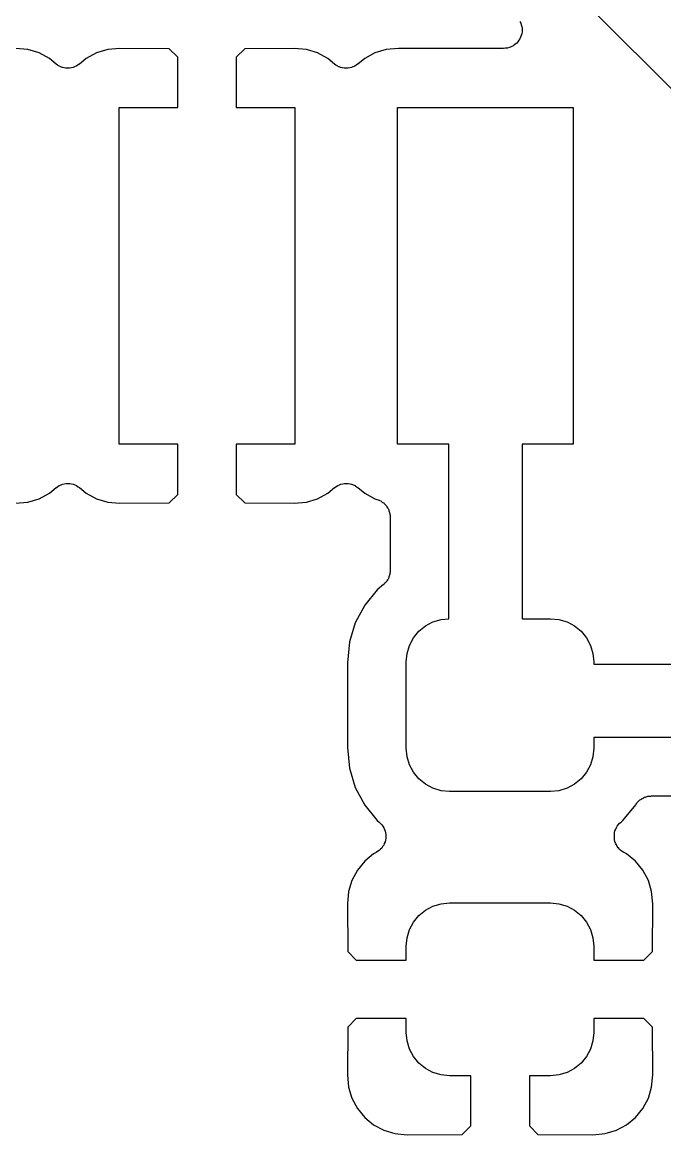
# Model space of a CAD drawing. Extents: x 113.2 to 188.8, y -123.8 to -78.2.
# Drawn here: x 171.969 to 174.162, y -95.281 to -91.484 of the extents above; entities that cross this region are included whole.
import ezdxf

# ---------------------------------------------------------------- set-up
doc = ezdxf.new("R2010")
doc.units = 0
doc.layers.add('BLACK', color=7, linetype='CONTINUOUS')

msp = doc.modelspace()

# ---------------------------------------------------------------- linework, layer by layer
at = {"layer": 'BLACK', "linetype": 'CONTINUOUS'}
for p, q in [((175.545, -93.0718), (173.598, -91.125)), ((173.668, -91.4817), (173.671, -91.4873)), ((173.671, -91.4873), (173.671, -91.4874)), ((173.671, -91.4874), (173.671, -91.4875)), ((173.671, -91.4875), (173.672, -91.4931)), ((173.672, -91.4931), (173.674, -91.4991)), ((173.674, -91.4991), (173.674, -91.4992)), ((173.674, -91.4992), (173.674, -91.4993)), ((173.674, -91.4993), (173.675, -91.5052)), ((173.667, -91.5407), (173.664, -91.546)), ((173.67, -91.5354), (173.667, -91.5407)), ((173.672, -91.5296), (173.67, -91.5352)), ((173.67, -91.5352), (173.67, -91.5353)), ((173.67, -91.5353), (173.67, -91.5354)), ((173.674, -91.5237), (173.672, -91.5296)), ((173.675, -91.5177), (173.674, -91.5235)), ((173.674, -91.5235), (173.674, -91.5236)), ((173.674, -91.5236), (173.674, -91.5237)), ((173.675, -91.5052), (173.675, -91.5113)), ((173.675, -91.5113), (173.675, -91.5114)), ((173.675, -91.5114), (173.675, -91.5115)), ((173.675, -91.5115), (173.675, -91.5177)), ((171.989, -91.5779), (171.947, -91.5737)), ((172.027, -91.5893), (171.989, -91.5779)), ((172.261, -91.5779), (172.223, -91.5893)), ((172.303, -91.5737), (172.261, -91.5779)), ((172.471, -91.5748), (172.303, -91.5737)), ((172.5, -91.6039), (172.471, -91.5748)), ((172.729, -91.5748), (172.7, -91.6039)), ((172.897, -91.5737), (172.729, -91.5748)), ((172.939, -91.5779), (172.897, -91.5737)), ((172.977, -91.5893), (172.939, -91.5779)), ((173.211, -91.5779), (173.173, -91.5893)), ((173.253, -91.5737), (173.211, -91.5779)), ((173.612, -91.5737), (173.253, -91.5737)), ((173.618, -91.5731), (173.612, -91.5737)), ((173.624, -91.5726), (173.618, -91.5731)), ((173.625, -91.5725), (173.624, -91.5725)), ((173.624, -91.5725), (173.624, -91.5726)), ((173.631, -91.5707), (173.625, -91.5725)), ((173.636, -91.5691), (173.631, -91.5707)), ((173.642, -91.566), (173.636, -91.569)), ((173.636, -91.569), (173.636, -91.569)), ((173.636, -91.569), (173.636, -91.5691)), ((173.647, -91.5633), (173.642, -91.566)), ((173.652, -91.5593), (173.647, -91.5632)), ((173.647, -91.5632), (173.647, -91.5633)), ((173.647, -91.5633), (173.647, -91.5633)), ((173.657, -91.5556), (173.652, -91.5593)), ((173.661, -91.5508), (173.657, -91.5555)), ((173.657, -91.5555), (173.657, -91.5555)), ((173.657, -91.5555), (173.657, -91.5556)), ((173.664, -91.5462), (173.661, -91.5508)), ((173.664, -91.546), (173.664, -91.5461)), ((173.664, -91.5461), (173.664, -91.5462)), ((172.062, -91.6079), (172.027, -91.5893)), ((172.085, -91.6272), (172.062, -91.6079)), ((172.188, -91.6079), (172.165, -91.6272)), ((172.223, -91.5893), (172.188, -91.6079)), ((172.5, -91.775), (172.5, -91.6039)), ((172.7, -91.6039), (172.7, -91.775)), ((173.012, -91.6079), (172.977, -91.5893)), ((173.035, -91.6272), (173.012, -91.6079)), ((173.138, -91.6079), (173.115, -91.6272)), ((173.173, -91.5893), (173.138, -91.6079)), ((172.09, -91.6305), (172.085, -91.6272)), ((172.095, -91.6338), (172.09, -91.6305)), ((172.095, -91.634), (172.095, -91.6338)), ((172.095, -91.6338), (172.095, -91.6338)), ((172.101, -91.6363), (172.095, -91.634)), ((172.106, -91.6386), (172.101, -91.6363)), ((172.107, -91.6387), (172.106, -91.6386)), ((172.106, -91.6386), (172.106, -91.6386)), ((172.112, -91.6399), (172.107, -91.6387)), ((172.118, -91.6411), (172.112, -91.6399)), ((172.119, -91.6411), (172.118, -91.6411)), ((172.118, -91.6411), (172.118, -91.6411)), ((172.125, -91.6411), (172.119, -91.6411)), ((172.13, -91.6412), (172.125, -91.6411)), ((172.131, -91.6412), (172.13, -91.6412)), ((172.137, -91.64), (172.131, -91.6412)), ((172.131, -91.6412), (172.131, -91.6412)), ((172.143, -91.6389), (172.137, -91.64)), ((172.148, -91.6366), (172.143, -91.6388)), ((172.143, -91.6388), (172.143, -91.6389)), ((172.143, -91.6389), (172.143, -91.6389)), ((172.154, -91.6344), (172.148, -91.6366)), ((172.159, -91.631), (172.154, -91.6342)), ((172.154, -91.6342), (172.154, -91.6343)), ((172.154, -91.6343), (172.154, -91.6344)), ((172.164, -91.6277), (172.159, -91.631)), ((172.165, -91.6274), (172.164, -91.6277)), ((172.165, -91.6272), (172.165, -91.6274)), ((172.165, -91.6274), (172.165, -91.6274)), ((172.165, -91.6274), (172.165, -91.6274)), ((173.04, -91.6305), (173.035, -91.6272)), ((173.045, -91.6338), (173.04, -91.6305)), ((173.045, -91.634), (173.045, -91.6338)), ((173.045, -91.6338), (173.045, -91.6338)), ((173.051, -91.6363), (173.045, -91.634)), ((173.056, -91.6386), (173.051, -91.6363)), ((173.057, -91.6387), (173.056, -91.6386)), ((173.056, -91.6386), (173.056, -91.6386)), ((173.062, -91.6399), (173.057, -91.6387)), ((173.068, -91.6411), (173.062, -91.6399)), ((173.069, -91.6411), (173.068, -91.6411)), ((173.068, -91.6411), (173.068, -91.6411)), ((173.075, -91.6411), (173.069, -91.6411)), ((173.08, -91.6412), (173.075, -91.6411)), ((173.081, -91.6412), (173.08, -91.6412)), ((173.087, -91.64), (173.081, -91.6412)), ((173.081, -91.6412), (173.081, -91.6412)), ((173.093, -91.6389), (173.087, -91.64)), ((173.098, -91.6366), (173.093, -91.6388)), ((173.093, -91.6388), (173.093, -91.6389)), ((173.093, -91.6389), (173.093, -91.6389)), ((173.104, -91.6344), (173.098, -91.6366)), ((173.109, -91.631), (173.104, -91.6342)), ((173.104, -91.6342), (173.104, -91.6343)), ((173.104, -91.6343), (173.104, -91.6344)), ((173.114, -91.6277), (173.109, -91.631)), ((173.115, -91.6274), (173.114, -91.6277)), ((173.115, -91.6272), (173.115, -91.6274)), ((173.115, -91.6274), (173.115, -91.6274)), ((173.115, -91.6274), (173.115, -91.6274)), ((172.3, -92.925), (172.3, -91.775)), ((172.3, -91.775), (172.5, -91.775)), ((172.7, -91.775), (172.9, -91.775)), ((172.9, -91.775), (172.9, -92.925)), ((173.25, -92.925), (173.25, -91.775)), ((173.25, -91.775), (173.85, -91.775)), ((173.85, -91.775), (173.85, -92.925)), ((172.5, -92.925), (172.3, -92.925)), ((172.5, -93.0961), (172.5, -92.925)), ((172.9, -92.925), (172.7, -92.925)), ((172.7, -92.925), (172.7, -93.0961)), ((173.425, -92.925), (173.25, -92.925)), ((173.425, -93.5202), (173.425, -92.925)), ((173.85, -92.925), (173.675, -92.925)), ((173.675, -92.925), (173.675, -93.52)), ((172.113, -93.06), (172.119, -93.0588)), ((172.119, -93.0588), (172.119, -93.0588)), ((172.119, -93.0588), (172.12, -93.0588)), ((172.12, -93.0588), (172.125, -93.0589)), ((172.125, -93.0589), (172.131, -93.0589)), ((172.131, -93.0589), (172.132, -93.0589)), ((172.132, -93.0589), (172.132, -93.0589)), ((172.132, -93.0589), (172.138, -93.0601)), ((173.063, -93.06), (173.069, -93.0588)), ((173.069, -93.0588), (173.069, -93.0588)), ((173.069, -93.0588), (173.07, -93.0588)), ((173.07, -93.0588), (173.075, -93.0589)), ((173.075, -93.0589), (173.081, -93.0589)), ((173.081, -93.0589), (173.082, -93.0589)), ((173.082, -93.0589), (173.082, -93.0589)), ((173.082, -93.0589), (173.088, -93.0601)), ((172.027, -93.1107), (172.062, -93.0921)), ((172.062, -93.0921), (172.085, -93.0728)), ((172.085, -93.0726), (172.086, -93.0723)), ((172.085, -93.0728), (172.085, -93.0726)), ((172.085, -93.0726), (172.085, -93.0726)), ((172.085, -93.0726), (172.085, -93.0726)), ((172.086, -93.0723), (172.091, -93.069)), ((172.091, -93.069), (172.096, -93.0658)), ((172.096, -93.0656), (172.102, -93.0634)), ((172.096, -93.0657), (172.096, -93.0656)), ((172.096, -93.0658), (172.096, -93.0657)), ((172.102, -93.0634), (172.107, -93.0612)), ((172.107, -93.0611), (172.113, -93.06)), ((172.107, -93.0612), (172.107, -93.0611)), ((172.107, -93.0611), (172.107, -93.0611)), ((172.138, -93.0601), (172.143, -93.0613)), ((172.143, -93.0613), (172.144, -93.0614)), ((172.144, -93.0614), (172.144, -93.0614)), ((172.144, -93.0614), (172.149, -93.0637)), ((172.149, -93.0637), (172.155, -93.066)), ((172.155, -93.066), (172.155, -93.0661)), ((172.155, -93.0661), (172.155, -93.0662)), ((172.155, -93.0662), (172.16, -93.0695)), ((172.16, -93.0695), (172.165, -93.0728)), ((172.165, -93.0728), (172.188, -93.0921)), ((172.188, -93.0921), (172.223, -93.1107)), ((172.471, -93.1252), (172.5, -93.0961)), ((172.7, -93.0961), (172.729, -93.1252)), ((172.977, -93.1107), (173.012, -93.0921)), ((173.012, -93.0921), (173.035, -93.0728)), ((173.035, -93.0726), (173.036, -93.0723)), ((173.035, -93.0728), (173.035, -93.0726)), ((173.035, -93.0726), (173.035, -93.0726)), ((173.035, -93.0726), (173.035, -93.0726)), ((173.036, -93.0723), (173.041, -93.069)), ((173.041, -93.069), (173.046, -93.0658)), ((173.046, -93.0656), (173.052, -93.0634)), ((173.046, -93.0657), (173.046, -93.0656)), ((173.046, -93.0658), (173.046, -93.0657)), ((173.052, -93.0634), (173.057, -93.0612)), ((173.057, -93.0611), (173.063, -93.06)), ((173.057, -93.0612), (173.057, -93.0611)), ((173.057, -93.0611), (173.057, -93.0611)), ((173.088, -93.0601), (173.093, -93.0613)), ((173.093, -93.0613), (173.094, -93.0614)), ((173.094, -93.0614), (173.094, -93.0614)), ((173.094, -93.0614), (173.099, -93.0637)), ((173.099, -93.0637), (173.105, -93.066)), ((173.105, -93.066), (173.105, -93.0661)), ((173.105, -93.0661), (173.105, -93.0662)), ((173.105, -93.0662), (173.11, -93.0695)), ((173.11, -93.0695), (173.115, -93.0728)), ((173.115, -93.0728), (173.138, -93.0921)), ((173.138, -93.0921), (173.173, -93.1107)), ((171.947, -93.1263), (171.989, -93.1221)), ((171.989, -93.1221), (172.027, -93.1107)), ((172.223, -93.1107), (172.261, -93.1221)), ((172.261, -93.1221), (172.303, -93.1263)), ((172.303, -93.1263), (172.471, -93.1252)), ((172.729, -93.1252), (172.897, -93.1263)), ((172.897, -93.1263), (172.939, -93.1221)), ((172.939, -93.1221), (172.977, -93.1107)), ((173.173, -93.1107), (173.18, -93.1129)), ((173.18, -93.1129), (173.181, -93.1131)), ((173.181, -93.1131), (173.184, -93.1143)), ((173.184, -93.1143), (173.187, -93.1151)), ((173.187, -93.1151), (173.189, -93.1167)), ((173.189, -93.1167), (173.193, -93.118)), ((173.193, -93.118), (173.195, -93.1196)), ((173.195, -93.1196), (173.197, -93.1209)), ((173.197, -93.1209), (173.2, -93.123)), ((173.2, -93.123), (173.203, -93.1249)), ((173.203, -93.1249), (173.205, -93.1269)), ((173.205, -93.1269), (173.207, -93.1287)), ((173.207, -93.1287), (173.209, -93.1313)), ((173.209, -93.1313), (173.211, -93.1337)), ((173.211, -93.1337), (173.213, -93.1361)), ((173.213, -93.1361), (173.214, -93.1382)), ((173.214, -93.1382), (173.216, -93.1412)), ((173.216, -93.1412), (173.218, -93.144)), ((173.218, -93.144), (173.219, -93.1466)), ((173.219, -93.1466), (173.22, -93.1491)), ((173.22, -93.1491), (173.221, -93.1523)), ((173.221, -93.1523), (173.222, -93.1554)), ((173.222, -93.1554), (173.223, -93.1581)), ((173.223, -93.1581), (173.224, -93.1608)), ((173.224, -93.1608), (173.224, -93.1641)), ((173.224, -93.1641), (173.225, -93.1674)), ((173.225, -93.1674), (173.225, -93.1702)), ((173.225, -93.1702), (173.225, -93.173)), ((173.225, -93.173), (173.225, -93.3553)), ((173.225, -93.3617), (173.224, -93.365)), ((173.225, -93.3553), (173.225, -93.3562)), ((173.225, -93.3562), (173.225, -93.359)), ((173.225, -93.359), (173.225, -93.3617)), ((173.206, -93.4002), (173.204, -93.402)), ((173.208, -93.3976), (173.206, -93.4002)), ((173.211, -93.3953), (173.208, -93.3976)), ((173.212, -93.393), (173.211, -93.3953)), ((173.214, -93.3908), (173.212, -93.393)), ((173.216, -93.3879), (173.214, -93.3908)), ((173.218, -93.3851), (173.216, -93.3879)), ((173.219, -93.3825), (173.218, -93.3851)), ((173.22, -93.3801), (173.219, -93.3825)), ((173.221, -93.3769), (173.22, -93.3801)), ((173.222, -93.3737), (173.221, -93.3769)), ((173.223, -93.371), (173.222, -93.3737)), ((173.224, -93.3684), (173.223, -93.371)), ((173.224, -93.365), (173.224, -93.3684)), ((173.181, -93.4211), (173.138, -93.4739)), ((173.202, -93.4039), (173.181, -93.4211)), ((173.204, -93.402), (173.202, -93.4039)), ((173.138, -93.4739), (173.106, -93.5341)), ((173.106, -93.5341), (173.086, -93.5995)), ((173.323, -93.5632), (173.346, -93.5449)), ((173.346, -93.5449), (173.371, -93.5312)), ((173.371, -93.5312), (173.399, -93.5228)), ((173.399, -93.5228), (173.425, -93.5202)), ((173.675, -93.52), (173.772, -93.52)), ((173.772, -93.52), (173.801, -93.5228)), ((173.801, -93.5228), (173.829, -93.5312)), ((173.829, -93.5312), (173.854, -93.5449)), ((173.854, -93.5449), (173.877, -93.5632)), ((173.291, -93.6111), (173.305, -93.5856)), ((173.305, -93.5856), (173.323, -93.5632)), ((173.877, -93.5632), (173.895, -93.5856)), ((173.895, -93.5856), (173.909, -93.6111)), ((173.086, -93.5995), (173.079, -93.6706)), ((173.283, -93.6387), (173.291, -93.6111)), ((173.909, -93.6111), (173.917, -93.6387)), ((173.28, -93.6675), (173.283, -93.6387)), ((173.917, -93.6387), (173.92, -93.6675)), ((173.079, -93.6706), (173.079, -93.9594)), ((173.28, -93.9625), (173.28, -93.6675)), ((173.92, -93.6675), (173.92, -93.675)), ((173.92, -93.675), (174.405, -93.675)), ((174.405, -93.925), (173.92, -93.925)), ((173.92, -93.925), (173.92, -93.9625)), ((173.079, -93.9594), (173.086, -94.0305)), ((173.283, -93.9913), (173.28, -93.9625)), ((173.92, -93.9625), (173.917, -93.9913)), ((173.291, -94.0189), (173.283, -93.9913)), ((173.917, -93.9913), (173.909, -94.0189)), ((173.086, -94.0305), (173.106, -94.0959)), ((173.305, -94.0444), (173.291, -94.0189)), ((173.323, -94.0668), (173.305, -94.0444)), ((173.895, -94.0444), (173.877, -94.0668)), ((173.909, -94.0189), (173.895, -94.0444)), ((173.346, -94.0851), (173.323, -94.0668)), ((173.877, -94.0668), (173.854, -94.0851)), ((173.106, -94.0959), (173.138, -94.1561)), ((173.371, -94.0988), (173.346, -94.0851)), ((173.399, -94.1072), (173.371, -94.0988)), ((173.427, -94.11), (173.399, -94.1072)), ((173.772, -94.11), (173.427, -94.11)), ((173.801, -94.1072), (173.772, -94.11)), ((173.829, -94.0988), (173.801, -94.1072)), ((173.854, -94.0851), (173.829, -94.0988)), ((173.138, -94.1561), (173.181, -94.2089)), ((174.019, -94.2089), (174.063, -94.1548)), ((174.063, -94.1548), (174.064, -94.1527)), ((174.064, -94.1527), (174.067, -94.1501)), ((174.067, -94.1501), (174.068, -94.1473)), ((174.068, -94.1473), (174.07, -94.1454)), ((174.07, -94.1454), (174.072, -94.1433)), ((174.072, -94.1433), (174.075, -94.1411)), ((174.075, -94.1411), (174.077, -94.1388)), ((174.077, -94.1388), (174.08, -94.1373)), ((174.08, -94.1373), (174.082, -94.1355)), ((174.082, -94.1355), (174.085, -94.1339)), ((174.085, -94.1339), (174.088, -94.1321)), ((174.088, -94.1321), (174.09, -94.1311)), ((174.09, -94.1311), (174.093, -94.1297)), ((174.093, -94.1297), (174.096, -94.1288)), ((174.096, -94.1288), (174.099, -94.1275)), ((174.099, -94.1275), (174.102, -94.127)), ((174.102, -94.127), (174.104, -94.1262)), ((174.104, -94.1262), (174.108, -94.1259)), ((174.108, -94.1259), (174.111, -94.1252)), ((174.111, -94.1252), (174.114, -94.1253)), ((174.114, -94.1253), (174.117, -94.125)), ((174.117, -94.125), (174.203, -94.125)), ((173.181, -94.2089), (173.187, -94.2141)), ((173.187, -94.2141), (173.188, -94.2145)), ((173.188, -94.2145), (173.188, -94.2145)), ((173.188, -94.2145), (173.188, -94.2145)), ((173.188, -94.2145), (173.188, -94.2147)), ((173.188, -94.2147), (173.192, -94.2189)), ((173.192, -94.2189), (173.197, -94.2232)), ((173.197, -94.2232), (173.197, -94.2234)), ((173.197, -94.2234), (173.197, -94.2235)), ((173.197, -94.2235), (173.2, -94.2286)), ((173.2, -94.2286), (173.203, -94.2335)), ((173.203, -94.2335), (173.203, -94.2336)), ((173.203, -94.2336), (173.203, -94.2338)), ((173.203, -94.2338), (173.206, -94.2395)), ((173.995, -94.2384), (173.997, -94.233)), ((173.997, -94.2327), (174, -94.2278)), ((173.997, -94.2329), (173.997, -94.2327)), ((173.997, -94.233), (173.997, -94.2329)), ((174, -94.2278), (174.004, -94.2228)), ((174.004, -94.2226), (174.008, -94.2184)), ((174.004, -94.2227), (174.004, -94.2226)), ((174.004, -94.2228), (174.004, -94.2227)), ((174.008, -94.2184), (174.013, -94.2141)), ((174.013, -94.2141), (174.019, -94.2089)), ((173.206, -94.2395), (173.208, -94.2448)), ((173.208, -94.2448), (173.208, -94.245)), ((173.208, -94.245), (173.208, -94.2452)), ((173.208, -94.2452), (173.209, -94.2512)), ((173.209, -94.2512), (173.21, -94.2569)), ((173.21, -94.2695), (173.209, -94.2755)), ((173.21, -94.2569), (173.21, -94.2571)), ((173.21, -94.2571), (173.21, -94.2572)), ((173.21, -94.2572), (173.21, -94.2633)), ((173.21, -94.2633), (173.21, -94.2692)), ((173.21, -94.2692), (173.21, -94.2693)), ((173.21, -94.2693), (173.21, -94.2695)), ((173.99, -94.256), (173.991, -94.2501)), ((173.99, -94.2562), (173.99, -94.256)), ((173.99, -94.2563), (173.99, -94.2562)), ((173.99, -94.2622), (173.99, -94.2563)), ((173.99, -94.2683), (173.99, -94.2622)), ((173.99, -94.2685), (173.99, -94.2683)), ((173.99, -94.2686), (173.99, -94.2685)), ((173.991, -94.2743), (173.99, -94.2686)), ((173.991, -94.2501), (173.992, -94.2443)), ((173.992, -94.2803), (173.991, -94.2743)), ((173.992, -94.244), (173.995, -94.2384)), ((173.992, -94.2442), (173.992, -94.244)), ((173.992, -94.2443), (173.992, -94.2442)), ((173.187, -94.3116), (173.182, -94.3148)), ((173.192, -94.3071), (173.187, -94.3113)), ((173.187, -94.3113), (173.187, -94.3114)), ((173.187, -94.3114), (173.187, -94.3116)), ((173.196, -94.3029), (173.192, -94.3071)), ((173.199, -94.2977), (173.196, -94.3027)), ((173.196, -94.3027), (173.196, -94.3028)), ((173.196, -94.3028), (173.196, -94.3029)), ((173.203, -94.2928), (173.199, -94.2977)), ((173.205, -94.2871), (173.203, -94.2925)), ((173.203, -94.2925), (173.203, -94.2926)), ((173.203, -94.2926), (173.203, -94.2928)), ((173.208, -94.2815), (173.205, -94.2871)), ((173.209, -94.2755), (173.208, -94.2812)), ((173.208, -94.2812), (173.208, -94.2813)), ((173.208, -94.2813), (173.208, -94.2815)), ((173.992, -94.2805), (173.992, -94.2803)), ((173.992, -94.2807), (173.992, -94.2805)), ((173.994, -94.2861), (173.992, -94.2807)), ((173.997, -94.2917), (173.994, -94.2861)), ((173.997, -94.2919), (173.997, -94.2917)), ((173.997, -94.292), (173.997, -94.2919)), ((174, -94.297), (173.997, -94.292)), ((174.003, -94.302), (174, -94.297)), ((174.003, -94.3021), (174.003, -94.302)), ((174.004, -94.3023), (174.003, -94.3021)), ((174.008, -94.3064), (174.004, -94.3023)), ((174.012, -94.3108), (174.008, -94.3064)), ((174.012, -94.3109), (174.012, -94.3108)), ((174.012, -94.311), (174.012, -94.3109)), ((174.017, -94.3143), (174.012, -94.311)), ((173.138, -94.3479), (173.113, -94.3784)), ((173.168, -94.3229), (173.138, -94.3479)), ((173.177, -94.3182), (173.168, -94.3229)), ((173.182, -94.3148), (173.177, -94.3182)), ((174.022, -94.3177), (174.017, -94.3143)), ((174.022, -94.3179), (174.022, -94.3177)), ((174.023, -94.3182), (174.022, -94.3179)), ((174.022, -94.3179), (174.022, -94.3179)), ((174.022, -94.3179), (174.022, -94.3179)), ((174.032, -94.3229), (174.023, -94.3182)), ((174.062, -94.3479), (174.032, -94.3229)), ((174.087, -94.3784), (174.062, -94.3479)), ((173.113, -94.3784), (173.094, -94.4131)), ((174.106, -94.4131), (174.087, -94.3784)), ((173.094, -94.4131), (173.083, -94.4508)), ((174.117, -94.4508), (174.106, -94.4131)), ((173.083, -94.4508), (173.079, -94.4929)), ((174.121, -94.4929), (174.117, -94.4508)), ((173.079, -94.4929), (173.08, -94.6559)), ((173.346, -94.5149), (173.371, -94.5012)), ((173.371, -94.5012), (173.399, -94.4928)), ((173.399, -94.4928), (173.427, -94.49)), ((173.427, -94.49), (173.772, -94.49)), ((173.772, -94.49), (173.801, -94.4928)), ((173.801, -94.4928), (173.829, -94.5012)), ((173.829, -94.5012), (173.854, -94.5149)), ((174.12, -94.6559), (174.121, -94.4929)), ((173.305, -94.5556), (173.323, -94.5332)), ((173.323, -94.5332), (173.346, -94.5149)), ((173.854, -94.5149), (173.877, -94.5332)), ((173.877, -94.5332), (173.895, -94.5556)), ((173.291, -94.5811), (173.305, -94.5556)), ((173.895, -94.5556), (173.909, -94.5811)), ((173.28, -94.6375), (173.283, -94.6087)), ((173.283, -94.6087), (173.291, -94.5811)), ((173.909, -94.5811), (173.917, -94.6087)), ((173.917, -94.6087), (173.92, -94.6375)), ((173.28, -94.685), (173.28, -94.6375)), ((173.92, -94.6375), (173.92, -94.685)), ((173.08, -94.6559), (173.109, -94.685)), ((173.109, -94.685), (173.28, -94.685)), ((173.92, -94.685), (174.091, -94.685)), ((174.091, -94.685), (174.12, -94.6559)), ((173.08, -94.9141), (173.079, -95.0771)), ((173.109, -94.885), (173.08, -94.9141)), ((173.28, -94.885), (173.109, -94.885)), ((173.28, -94.9325), (173.28, -94.885)), ((173.92, -94.885), (173.92, -94.9325)), ((174.091, -94.885), (173.92, -94.885)), ((174.12, -94.9141), (174.091, -94.885)), ((174.121, -95.0771), (174.12, -94.9141)), ((173.283, -94.9613), (173.28, -94.9325)), ((173.92, -94.9325), (173.917, -94.9613)), ((173.291, -94.9889), (173.283, -94.9613)), ((173.305, -95.0144), (173.291, -94.9889)), ((173.909, -94.9889), (173.895, -95.0144)), ((173.917, -94.9613), (173.909, -94.9889)), ((173.323, -95.0368), (173.305, -95.0144)), ((173.895, -95.0144), (173.877, -95.0368)), ((173.346, -95.0551), (173.323, -95.0368)), ((173.371, -95.0688), (173.346, -95.0551)), ((173.399, -95.0772), (173.371, -95.0688)), ((173.829, -95.0688), (173.801, -95.0772)), ((173.854, -95.0551), (173.829, -95.0688)), ((173.877, -95.0368), (173.854, -95.0551)), ((173.079, -95.0771), (173.083, -95.1192)), ((173.427, -95.08), (173.399, -95.0772)), ((173.5, -95.08), (173.427, -95.08)), ((173.5, -95.2511), (173.5, -95.08)), ((173.772, -95.08), (173.7, -95.08)), ((173.7, -95.08), (173.7, -95.2511)), ((173.801, -95.0772), (173.772, -95.08)), ((174.117, -95.1192), (174.121, -95.0771)), ((173.083, -95.1192), (173.094, -95.1569)), ((174.106, -95.1569), (174.117, -95.1192)), ((173.094, -95.1569), (173.113, -95.1916)), ((174.087, -95.1916), (174.106, -95.1569)), ((173.113, -95.1916), (173.138, -95.2221)), ((173.138, -95.2221), (173.168, -95.2471)), ((174.032, -95.2471), (174.062, -95.2221)), ((174.062, -95.2221), (174.087, -95.1916)), ((173.168, -95.2471), (173.203, -95.2657)), ((173.471, -95.2802), (173.5, -95.2511)), ((173.7, -95.2511), (173.729, -95.2802)), ((173.997, -95.2657), (174.032, -95.2471)), ((173.203, -95.2657), (173.241, -95.2771)), ((173.241, -95.2771), (173.283, -95.2813)), ((173.283, -95.2813), (173.471, -95.2802)), ((173.729, -95.2802), (173.917, -95.2813)), ((173.917, -95.2813), (173.959, -95.2771)), ((173.959, -95.2771), (173.997, -95.2657))]:
    msp.add_line(p, q, dxfattribs=at)

doc.saveas('drawing.dxf')
